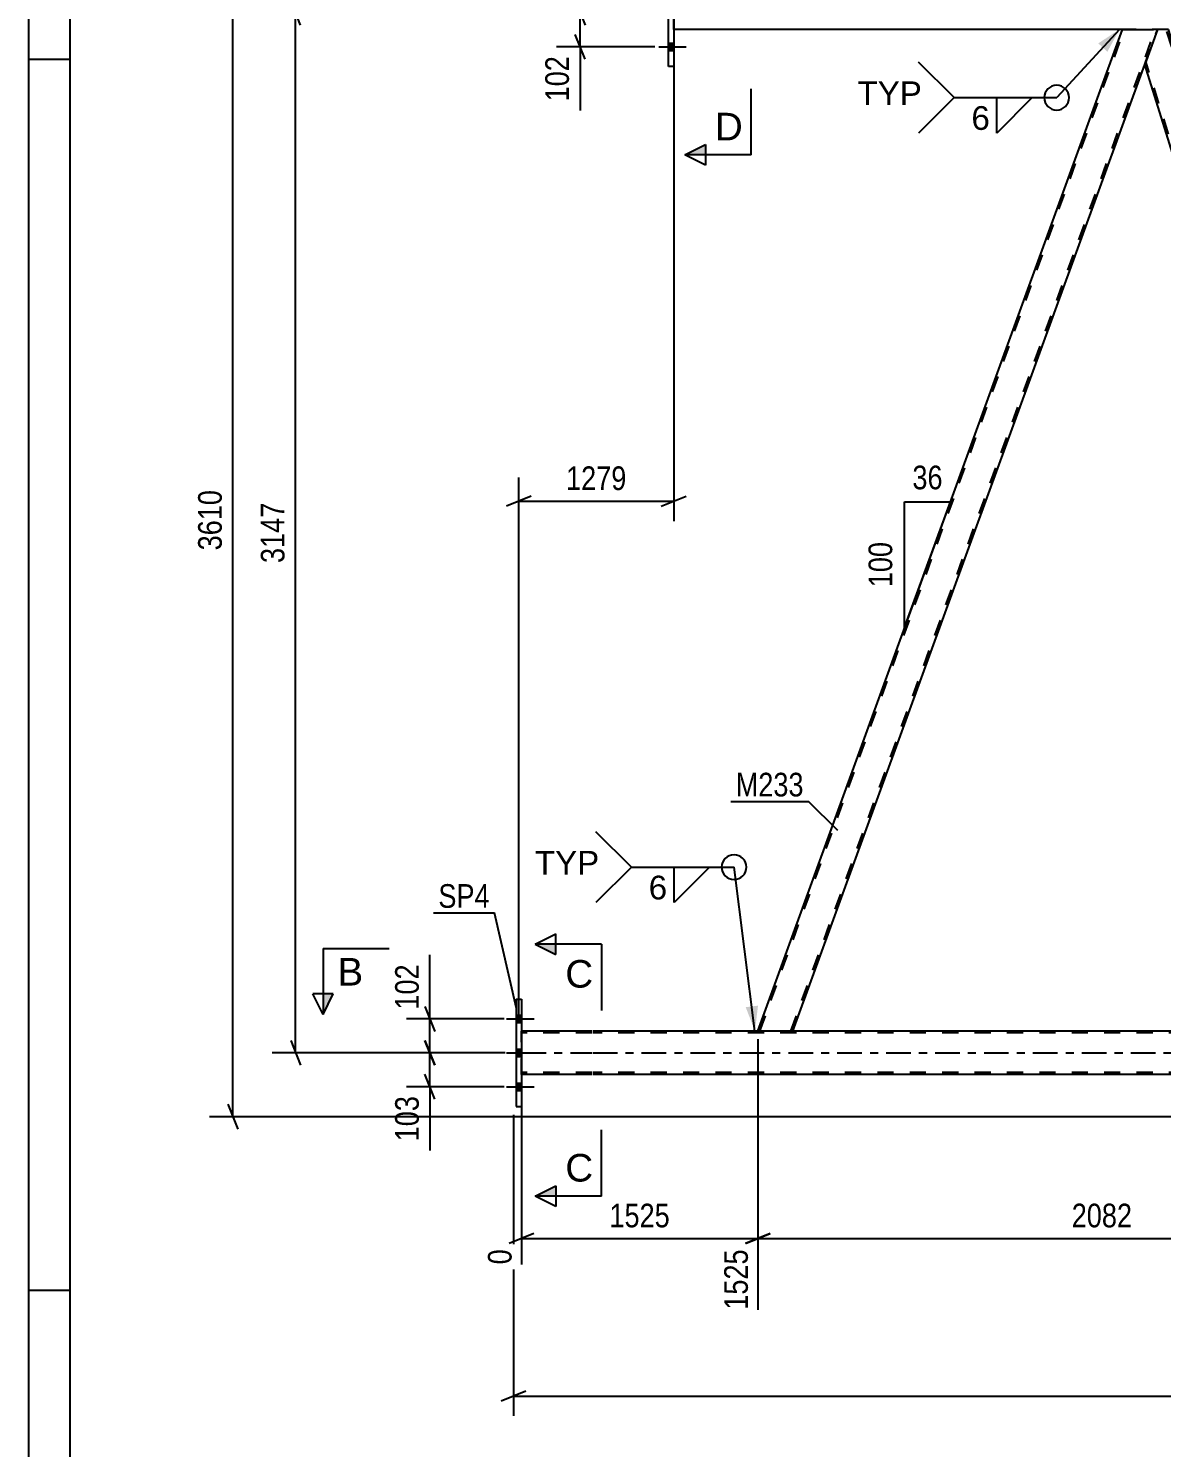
# Model space of a CAD drawing. Header units: millimetres. Extents: x 0 to 841, y 0 to 594.
# Drawn here: x 0 to 137.1, y 279 to 450.8 of the extents above; entities that cross this region are included whole.
import ezdxf

# ---------------------------------------------------------------- set-up
doc = ezdxf.new("R2010")
doc.units = ezdxf.units.MM
doc.linetypes.add('DXK_LINE_DOT2', pattern=[3.9198, 1.9599, -1.9599])
doc.linetypes.add('DXK_LINE_DOT3', pattern=[5.9187, 2.979, -0.9799, 0.9799, -0.9799])
doc.styles.add('Arial', font='arial.ttf', dxfattribs={"height": 0.2})
doc.styles.add('Arial Narrow', font='ARIALN.TTF', dxfattribs={"height": 0.2})

# ---------------------------------------------------------------- blocks, each defined once
blk = doc.blocks.new('Unknown-247646094-1133')
at = {"color": 5, "linetype": 'Continuous'}
for p, q in [((0, 594), (0, 0)), ((5, 589), (5, 5)), ((5, 447), (0, 447)), ((5, 298), (0, 298))]:
    blk.add_line(p, q, dxfattribs=at)
blk = doc.blocks.new('Bolt-247646094-2842 - 2836')
at = {"linetype": 'Continuous'}
for points in [[(78.09, 456.3), (78.09, 457.18), (77.45, 457.18), (77.45, 456.3)], [(78.09, 456.3), (78.09, 457.18), (77.45, 457.18), (77.45, 456.3)], [(78.09, 456.3), (78.09, 457.18), (77.45, 457.18), (77.45, 456.3)], [(78.09, 452.2), (78.09, 453.08), (77.45, 453.08), (77.45, 452.2)], [(78.09, 452.2), (78.09, 453.08), (77.45, 453.08), (77.45, 452.2)], [(78.09, 448.1), (78.09, 448.98), (77.45, 448.98), (77.45, 448.1)], [(78.09, 448.1), (78.09, 448.98), (77.45, 448.98), (77.45, 448.1)], [(78.09, 448.1), (78.09, 448.98), (77.45, 448.98), (77.45, 448.1)]]:
    blk.add_hatch(color=1, dxfattribs=at).paths.add_polyline_path(points)
at = {"color": 1, "linetype": 'Continuous'}
for p, q in [((77.45, 457.18), (78.09, 457.18)), ((77.45, 457.18), (78.09, 457.18)), ((77.45, 457.18), (78.09, 457.18)), ((76.29, 456.74), (79.61, 456.74)), ((76.29, 456.74), (79.61, 456.74)), ((76.29, 456.74), (79.61, 456.74)), ((77.45, 456.3), (78.09, 456.3)), ((77.45, 456.3), (78.09, 456.3)), ((77.45, 456.3), (78.09, 456.3)), ((76.29, 452.64), (79.61, 452.64)), ((76.29, 452.64), (79.61, 452.64)), ((77.45, 453.08), (78.09, 453.08)), ((77.45, 453.08), (78.09, 453.08)), ((77.45, 452.2), (78.09, 452.2)), ((77.45, 452.2), (78.09, 452.2)), ((76.29, 448.54), (79.61, 448.54)), ((76.29, 448.54), (79.61, 448.54)), ((76.29, 448.54), (79.61, 448.54)), ((77.45, 448.98), (78.09, 448.98)), ((77.45, 448.98), (78.09, 448.98)), ((77.45, 448.98), (78.09, 448.98)), ((77.45, 448.1), (78.09, 448.1)), ((77.45, 448.1), (78.09, 448.1)), ((77.45, 448.1), (78.09, 448.1))]:
    blk.add_line(p, q, dxfattribs=at)
blk = doc.blocks.new('Part-247646094-3042 - 2836')
at = {"color": 2, "linetype": 'Continuous'}
for p, q in [((136.64, 450.64), (135.09, 446.39)), ((137.95, 450.64), (136.64, 450.64)), ((174.23, 334.25), (137.95, 450.64)), ((170.04, 334.25), (135.09, 446.39))]:
    blk.add_line(p, q, dxfattribs=at)
at = {"color": 7, "linetype": 'DXK_LINE_DOT2'}
for p, q in [((174.52, 332.52), (137.7, 450.64)), ((171.8, 329.42), (135.22, 446.76)), ((171.55, 329.42), (170.04, 334.25)), ((174.66, 332.89), (174.23, 334.25)), ((173.39, 329.42), (174.66, 332.89)), ((171.55, 329.42), (173.39, 329.42))]:
    blk.add_line(p, q, dxfattribs=at)
blk = doc.blocks.new('Part-247646094-2967 - 2836')
at = {"color": 2, "linetype": 'Continuous'}
for p, q in [((59.03, 333.28), (59.67, 333.28)), ((59.03, 333.28), (59.03, 320.28)), ((59.67, 333.28), (59.67, 320.28)), ((59.03, 320.28), (59.67, 320.28))]:
    blk.add_line(p, q, dxfattribs=at)
blk = doc.blocks.new('Bolt-247646094-2841 - 2836')
at = {"linetype": 'Continuous'}
for points in [[(59.67, 330.44), (59.67, 331.32), (59.03, 331.32), (59.03, 330.44)], [(59.67, 330.44), (59.67, 331.32), (59.03, 331.32), (59.03, 330.44)], [(59.67, 330.44), (59.67, 331.32), (59.03, 331.32), (59.03, 330.44)], [(59.67, 326.34), (59.67, 327.22), (59.03, 327.22), (59.03, 326.34)], [(59.67, 326.34), (59.67, 327.22), (59.03, 327.22), (59.03, 326.34)], [(59.67, 322.24), (59.67, 323.12), (59.03, 323.12), (59.03, 322.24)], [(59.67, 322.24), (59.67, 323.12), (59.03, 323.12), (59.03, 322.24)], [(59.67, 322.24), (59.67, 323.12), (59.03, 323.12), (59.03, 322.24)]]:
    blk.add_hatch(color=1, dxfattribs=at).paths.add_polyline_path(points)
at = {"color": 1, "linetype": 'Continuous'}
for p, q in [((57.87, 330.88), (61.19, 330.88)), ((57.87, 330.88), (61.19, 330.88)), ((57.87, 330.88), (61.19, 330.88)), ((59.03, 331.32), (59.67, 331.32)), ((59.03, 331.32), (59.67, 331.32)), ((59.03, 331.32), (59.67, 331.32)), ((59.03, 330.44), (59.67, 330.44)), ((59.03, 330.44), (59.67, 330.44)), ((59.03, 330.44), (59.67, 330.44)), ((57.87, 326.78), (61.19, 326.78)), ((57.87, 326.78), (61.19, 326.78)), ((59.03, 327.22), (59.67, 327.22)), ((59.03, 327.22), (59.67, 327.22)), ((59.03, 326.34), (59.67, 326.34)), ((59.03, 326.34), (59.67, 326.34)), ((59.03, 323.12), (59.67, 323.12)), ((59.03, 323.12), (59.67, 323.12)), ((59.03, 323.12), (59.67, 323.12)), ((57.87, 322.68), (61.19, 322.68)), ((57.87, 322.68), (61.19, 322.68)), ((57.87, 322.68), (61.19, 322.68)), ((59.03, 322.24), (59.67, 322.24)), ((59.03, 322.24), (59.67, 322.24)), ((59.03, 322.24), (59.67, 322.24))]:
    blk.add_line(p, q, dxfattribs=at)
blk = doc.blocks.new('Part-247646094-2894 - 2836')
at = {"color": 2, "linetype": 'Continuous'}
for p, q in [((68.19, 329.42), (59.67, 329.42)), ((166.9, 329.42), (68.29, 329.42)), ((68.19, 324.14), (59.67, 324.14)), ((166.9, 324.14), (68.29, 324.14))]:
    blk.add_line(p, q, dxfattribs=at)
at = {"color": 7, "linetype": 'DXK_LINE_DOT2'}
for p, q in [((59.67, 324.14), (59.67, 329.42)), ((68.19, 329.18), (59.67, 329.18)), ((747.54, 329.18), (68.29, 329.18)), ((68.19, 324.38), (59.67, 324.38)), ((747.54, 324.38), (68.29, 324.38))]:
    blk.add_line(p, q, dxfattribs=at)
at = {"color": 7, "linetype": 'DXK_LINE_DOT3'}
for p, q in [((59.67, 326.78), (68.19, 326.78)), ((68.29, 326.78), (747.54, 326.78))]:
    blk.add_line(p, q, dxfattribs=at)
blk = doc.blocks.new('Part-247646094-2993 - 2836')
at = {"color": 7, "linetype": 'DXK_LINE_DOT2'}
for p, q in [((78.09, 450.64), (78.09, 454.64)), ((137.95, 450.64), (132.38, 450.64))]:
    blk.add_line(p, q, dxfattribs=at)
at = {"color": 2, "linetype": 'Continuous'}
blk.add_line((132.38, 450.64), (78.09, 450.64), dxfattribs=at)
blk = doc.blocks.new('Part-247646094-3037 - 2836')
at = {"color": 2, "linetype": 'Continuous'}
for p, q in [((88.26, 329.42), (132.38, 450.64)), ((132.38, 450.64), (136.13, 450.64)), ((136.64, 450.64), (136.13, 450.64)), ((92.52, 329.42), (135.09, 446.39))]:
    blk.add_line(p, q, dxfattribs=at)
at = {"color": 7, "linetype": 'DXK_LINE_DOT2'}
for p, q in [((88.51, 329.42), (132.63, 450.64)), ((92.26, 329.42), (136.38, 450.64)), ((135.09, 446.39), (136.64, 450.64)), ((92.52, 329.42), (88.26, 329.42))]:
    blk.add_line(p, q, dxfattribs=at)
blk = doc.blocks.new('Part-247646094-3049 - 2836')
at = {"color": 2, "linetype": 'Continuous'}
for p, q in [((77.45, 446.14), (77.45, 459.14)), ((77.45, 459.14), (78.09, 459.14)), ((78.09, 459.14), (78.09, 446.14)), ((78.09, 446.14), (77.45, 446.14))]:
    blk.add_line(p, q, dxfattribs=at)
blk = doc.blocks.new('StraightDimension-247646094-3535 - 2836')
at = {"color": 7, "linetype": 'Continuous'}
for p, q in [((58.7, 319.28), (58.7, 282.84)), ((60.2, 285.84), (57.2, 284.64)), ((58.7, 285.24), (789.26, 285.24))]:
    blk.add_line(p, q, dxfattribs=at)
blk = doc.blocks.new('StraightDimension-247646094-25711 - 2836')
at = {"color": 7, "linetype": 'Continuous'}
for p, q in [((47.99, 328.28), (49.19, 325.28)), ((57.59, 326.78), (45.74, 326.78)), ((48.59, 322.68), (48.59, 326.78)), ((49.19, 321.18), (47.99, 324.18)), ((57.59, 322.68), (45.74, 322.68))]:
    blk.add_line(p, q, dxfattribs=at)
at = {"color": 0}
blk.add_wipeout([(47.84, 322.16), (43.64, 322.16), (43.64, 315.47), (47.84, 315.47)], dxfattribs=at)
at = {"color": 7, "linetype": 'Continuous'}
blk.add_line((48.59, 322.68), (48.59, 314.95), dxfattribs=at)
blk.add_line((48.59, 322.68), (48.59, 314.95), dxfattribs=at)
at = {"color": 3, "style": 'Arial Narrow'}
blk.add_text('103', height=2.863, rotation=90.0002, dxfattribs=at).set_placement((47.24, 316.07))
blk = doc.blocks.new('AngleDimension-247646094-25419 - 2836')
at = {"color": 7, "linetype": 'Continuous'}
for p, q in [((106.03, 393.48), (111.57, 393.48)), ((106.03, 378.26), (111.57, 393.48)), ((106.03, 378.26), (106.03, 393.48)), ((109.4, 387.51), (111.57, 393.48))]:
    blk.add_line(p, q, dxfattribs=at)
at = {"color": 0}
for points in [[(111.23, 394.38), (111.23, 398.58), (106.37, 398.58), (106.37, 394.38)], [(105.13, 389.21), (100.93, 389.21), (100.93, 382.53), (105.13, 382.53)]]:
    blk.add_wipeout(points, dxfattribs=at)
at = {"color": 3, "style": 'Arial Narrow'}
blk.add_text('36', height=2.863, dxfattribs=at).set_placement((106.97, 394.98))
blk.add_text('100', height=2.863, rotation=90.0002, dxfattribs=at).set_placement((104.53, 383.13))
blk = doc.blocks.new('StraightDimension-247646094-25758 - 2836')
at = {"color": 7, "linetype": 'Continuous'}
for p, q in [((25.35, 461.94), (24.15, 464.94)), ((79.75, 463.44), (21.9, 463.44)), ((24.75, 319.05), (24.75, 463.44)), ((24.15, 320.55), (25.35, 317.55)), ((165.9, 319.05), (21.9, 319.05))]:
    blk.add_line(p, q, dxfattribs=at)
at = {"color": 0}
blk.add_wipeout([(24, 395.5), (19.8, 395.5), (19.8, 386.99), (24, 386.99)], dxfattribs=at)
at = {"color": 3, "style": 'Arial Narrow'}
blk.add_text('3610', height=2.863, rotation=90.0002, dxfattribs=at).set_placement((23.4, 387.59))
blk = doc.blocks.new('StraightDimension-247646094-25710 - 2836')
at = {"color": 7, "linetype": 'Continuous'}
for p, q in [((47.99, 332.38), (49.19, 329.38)), ((57.59, 330.88), (45.74, 330.88)), ((48.59, 326.78), (48.59, 330.88)), ((49.19, 325.28), (47.99, 328.28)), ((57.59, 326.78), (45.74, 326.78))]:
    blk.add_line(p, q, dxfattribs=at)
at = {"color": 0}
blk.add_wipeout([(47.84, 338.09), (43.64, 338.09), (43.64, 331.41), (47.84, 331.41)], dxfattribs=at)
at = {"color": 7, "linetype": 'Continuous'}
blk.add_line((48.59, 330.88), (48.59, 338.62), dxfattribs=at)
blk.add_line((48.59, 330.88), (48.59, 338.62), dxfattribs=at)
at = {"color": 3, "style": 'Arial Narrow'}
blk.add_text('102', height=2.863, rotation=90.0002, dxfattribs=at).set_placement((47.24, 332.01))
blk = doc.blocks.new('StraightDimension-247646094-3193 - 2836')
at = {"color": 7, "linetype": 'Continuous'}
for p, q in [((32.94, 451.14), (31.74, 454.14)), ((76.45, 452.64), (29.49, 452.64)), ((32.34, 326.78), (32.34, 452.64)), ((31.74, 328.28), (32.94, 325.28)), ((57.7, 326.78), (29.49, 326.78))]:
    blk.add_line(p, q, dxfattribs=at)
at = {"color": 0}
blk.add_wipeout([(31.59, 393.97), (27.39, 393.97), (27.39, 385.46), (31.59, 385.46)], dxfattribs=at)
at = {"color": 3, "style": 'Arial Narrow'}
blk.add_text('3147', height=2.863, rotation=90.0002, dxfattribs=at).set_placement((30.99, 386.06))
blk = doc.blocks.new('StraightDimension-247646094-3124 - 2836')
at = {"color": 7, "linetype": 'Continuous'}
for p, q in [((78.09, 449.64), (78.09, 391.14)), ((59.34, 330.42), (59.34, 396.39)), ((60.84, 394.14), (57.84, 392.94)), ((59.34, 393.54), (78.09, 393.54)), ((76.59, 392.94), (79.59, 394.14))]:
    blk.add_line(p, q, dxfattribs=at)
at = {"color": 0}
blk.add_wipeout([(72.97, 394.29), (72.97, 398.49), (64.46, 398.49), (64.46, 394.29)], dxfattribs=at)
at = {"color": 3, "style": 'Arial Narrow'}
blk.add_text('1279', height=2.863, dxfattribs=at).set_placement((65.06, 394.89))
blk = doc.blocks.new('StraightDimension-247646094-24996 - 2836')
at = {"color": 7, "linetype": 'Continuous'}
for p, q in [((88.26, 328.42), (88.26, 295.69)), ((171.55, 328.42), (171.55, 295.69)), ((89.76, 304.91), (86.76, 303.71)), ((88.26, 304.31), (171.55, 304.31)), ((170.05, 303.71), (173.05, 304.91))]:
    blk.add_line(p, q, dxfattribs=at)
at = {"color": 0}
blk.add_wipeout([(134.16, 305.06), (134.16, 309.26), (125.65, 309.26), (125.65, 305.06)], dxfattribs=at)
at = {"color": 0, "linetype": 'Continuous'}
blk.add_wipeout([(170.95, 303.61), (166.75, 303.61), (166.75, 295.09), (170.95, 295.09)], dxfattribs=at)
at = {"color": 3, "style": 'Arial Narrow'}
blk.add_text('2082', height=2.863, dxfattribs=at).set_placement((126.25, 305.66))
at = {"color": 3, "linetype": 'Continuous', "style": 'Arial Narrow'}
blk.add_text('3607', height=2.863, rotation=90.0002, dxfattribs=at).set_placement((170.35, 295.69))
blk = doc.blocks.new('StraightDimension-247646094-24997 - 2836')
at = {"color": 7, "linetype": 'Continuous'}
for p, q in [((88.26, 328.42), (88.26, 295.69)), ((59.67, 323.14), (59.67, 301.18)), ((61.17, 304.91), (58.17, 303.71)), ((59.67, 304.31), (88.26, 304.31)), ((86.76, 303.71), (89.76, 304.91))]:
    blk.add_line(p, q, dxfattribs=at)
at = {"color": 0}
blk.add_wipeout([(78.22, 305.06), (78.22, 309.26), (69.71, 309.26), (69.71, 305.06)], dxfattribs=at)
at = {"color": 0, "linetype": 'Continuous'}
for points in [[(59.07, 303.61), (54.87, 303.61), (54.87, 300.58), (59.07, 300.58)], [(87.66, 303.61), (83.46, 303.61), (83.46, 295.09), (87.66, 295.09)]]:
    blk.add_wipeout(points, dxfattribs=at)
at = {"color": 3, "style": 'Arial Narrow'}
blk.add_text('1525', height=2.863, dxfattribs=at).set_placement((70.31, 305.66))
at = {"color": 3, "linetype": 'Continuous', "style": 'Arial Narrow'}
for s, height, p in [('0', 2.86, (58.47, 301.18)), ('1525', 2.863, (87.06, 295.69))]:
    blk.add_text(s, height=height, rotation=90.0002, dxfattribs=at).set_placement(p)
blk = doc.blocks.new('StraightDimension-247646094-25732 - 2836')
at = {"color": 7, "linetype": 'Continuous'}
for p, q in [((66.16, 454.14), (67.36, 451.14)), ((76.06, 452.64), (63.91, 452.64)), ((66.76, 448.54), (66.76, 452.64)), ((67.36, 447.04), (66.16, 450.04)), ((75.82, 448.54), (63.91, 448.54))]:
    blk.add_line(p, q, dxfattribs=at)
at = {"color": 0}
blk.add_wipeout([(66.01, 448.02), (61.81, 448.02), (61.81, 441.33), (66.01, 441.33)], dxfattribs=at)
at = {"color": 7, "linetype": 'Continuous'}
blk.add_line((66.76, 448.54), (66.76, 440.81), dxfattribs=at)
blk.add_line((66.76, 448.54), (66.76, 440.81), dxfattribs=at)
at = {"color": 3, "style": 'Arial Narrow'}
blk.add_text('102', height=2.863, rotation=90.0002, dxfattribs=at).set_placement((65.41, 441.93))
blk = doc.blocks.new('Mark-247646094-22828 - 2836')
at = {"color": 0}
blk.add_wipeout([(93.81, 357.81), (93.81, 360.81), (85.59, 360.81), (85.59, 357.81)], dxfattribs=at)
blk.add_wipeout([(93.81, 357.81), (93.81, 360.81), (85.59, 360.81), (85.59, 357.81)], dxfattribs=at)
at = {"color": 30, "linetype": 'Continuous'}
for p in [(84.99, 357.21), (97.95, 353.68)]:
    blk.add_line(p, (94.41, 357.21), dxfattribs=at)
at = {"color": 3, "style": 'Arial Narrow'}
blk.add_text('M233', height=2.863, dxfattribs=at).set_placement((85.59, 357.81))
blk = doc.blocks.new('Mark-247646094-2963 - 2836')
at = {"color": 0}
blk.add_wipeout([(55.82, 344.33), (55.82, 347.33), (49.61, 347.33), (49.61, 344.33)], dxfattribs=at)
blk.add_wipeout([(55.82, 344.33), (55.82, 347.33), (49.61, 347.33), (49.61, 344.33)], dxfattribs=at)
at = {"color": 30, "linetype": 'Continuous'}
for p in [(49.01, 343.73), (59.05, 332.15)]:
    blk.add_line(p, (56.42, 343.73), dxfattribs=at)
at = {"color": 3, "style": 'Arial Narrow'}
blk.add_text('SP4', height=2.863, dxfattribs=at).set_placement((49.61, 344.33))
blk = doc.blocks.new('WeldMark-247646094-4078 - 2836')
at = {"linetype": 'Continuous'}
blk.add_hatch(color=30, dxfattribs=at).paths.add_polyline_path([(88.29, 332.49), (87.92, 329.42), (86.8, 332.3)])
at = {"color": 3, "linetype": 'Continuous'}
for q in [(68.68, 353.54), (68.68, 344.97)]:
    blk.add_line((72.96, 349.25), q, dxfattribs=at)
at = {"color": 30, "linetype": 'Continuous'}
blk.add_line((87.92, 329.42), (85.39, 349.25), dxfattribs=at)
at = {"color": 3, "linetype": 'Continuous'}
for start, end in [(90, 270), (270, 90)]:
    blk.add_arc((85.39, 349.25), 1.5, start, end, dxfattribs=at)
at = {"color": 0}
blk.add_wipeout([(77.49, 345.15), (77.49, 348.55), (74.86, 348.55), (74.86, 345.15)], dxfattribs=at)
at = {"color": 30, "linetype": 'Continuous'}
blk.add_line((72.96, 349.25), (85.39, 349.25), dxfattribs=at)
at = {"color": 3, "linetype": 'Continuous'}
for p, q in [((78.14, 349.25), (82.43, 349.25)), ((82.43, 349.25), (78.14, 344.97)), ((78.14, 344.97), (78.14, 349.25))]:
    blk.add_line(p, q, dxfattribs=at)
at = {"color": 3, "style": 'Arial'}
blk.add_text('6', height=2.87, dxfattribs=at).set_placement((75.06, 345.35))
at = {"color": 0, "linetype": 'Continuous'}
blk.add_wipeout([(69.06, 348.35), (69.06, 351.35), (61.29, 351.35), (61.29, 348.35)], dxfattribs=at)
blk.add_wipeout([(69.06, 348.35), (69.06, 351.35), (61.29, 351.35), (61.29, 348.35)], dxfattribs=at)
at = {"color": 3, "linetype": 'Continuous', "style": 'Arial'}
blk.add_text('TYP', height=2.865, dxfattribs=at).set_placement((61.29, 348.35))
blk = doc.blocks.new('SectionMark-247646094-4052 - 2836')
at = {"linetype": 'Continuous'}
blk.add_hatch(color=6, dxfattribs=at).paths.add_polyline_path([(35.65, 333.92), (36.9, 333.92), (35.65, 331.42)])
at = {"color": 6, "linetype": 'Continuous'}
for p, q in [((35.65, 339.42), (43.65, 339.42)), ((35.65, 339.42), (35.65, 331.42)), ((35.65, 331.42), (34.4, 333.92)), ((36.9, 333.92), (34.4, 333.92)), ((35.65, 331.42), (36.9, 333.92))]:
    blk.add_line(p, q, dxfattribs=at)
at = {"color": 0, "linetype": 'Continuous'}
blk.add_wipeout([(40.51, 334.92), (40.51, 338.42), (37.4, 338.42), (37.4, 334.92)], dxfattribs=at)
at = {"color": 3, "linetype": 'Continuous', "style": 'Arial'}
blk.add_text('B', height=3.34, dxfattribs=at).set_placement((37.4, 334.92))
blk = doc.blocks.new('SectionMark-247646094-4054 - 2836')
at = {"linetype": 'Continuous'}
for points in [[(63.84, 339.92), (63.84, 338.67), (61.34, 339.92)], [(63.84, 310.7), (63.84, 309.45), (61.34, 309.45)]]:
    blk.add_hatch(color=6, dxfattribs=at).paths.add_polyline_path(points)
at = {"color": 6, "linetype": 'Continuous'}
for p, q in [((61.34, 339.92), (63.84, 341.17)), ((63.84, 338.67), (63.84, 341.17)), ((69.34, 339.92), (61.34, 339.92)), ((61.34, 339.92), (63.84, 338.67)), ((69.34, 339.92), (69.34, 331.92)), ((69.34, 309.45), (69.34, 317.45)), ((61.34, 309.45), (63.84, 310.7)), ((69.34, 309.45), (61.34, 309.45)), ((63.84, 308.2), (61.34, 309.45)), ((63.84, 310.7), (63.84, 308.2))]:
    blk.add_line(p, q, dxfattribs=at)
at = {"color": 0, "linetype": 'Continuous'}
for points in [[(68.34, 334.67), (68.34, 338.17), (64.97, 338.17), (64.97, 334.67)], [(68.34, 311.2), (68.34, 314.7), (64.97, 314.7), (64.97, 311.2)]]:
    blk.add_wipeout(points, dxfattribs=at)
at = {"color": 3, "linetype": 'Continuous', "style": 'Arial'}
for p in [(64.97, 334.67), (64.97, 311.2)]:
    blk.add_text('C', height=3.34, dxfattribs=at).set_placement(p)
blk = doc.blocks.new('SectionMark-247646094-4056 - 2836')
at = {"linetype": 'Continuous'}
for points in [[(81.95, 478.92), (81.95, 477.67), (79.45, 478.92)], [(81.95, 436.71), (81.95, 435.46), (79.45, 435.46)]]:
    blk.add_hatch(color=6, dxfattribs=at).paths.add_polyline_path(points)
at = {"color": 6, "linetype": 'Continuous'}
for p, q in [((79.45, 478.92), (81.95, 480.17)), ((81.95, 477.67), (81.95, 480.17)), ((87.45, 478.92), (79.45, 478.92)), ((79.45, 478.92), (81.95, 477.67)), ((87.45, 478.92), (87.45, 470.92)), ((87.45, 435.46), (87.45, 443.46)), ((79.45, 435.46), (81.95, 436.71)), ((81.95, 436.71), (81.95, 434.21)), ((87.45, 435.46), (79.45, 435.46)), ((81.95, 434.21), (79.45, 435.46))]:
    blk.add_line(p, q, dxfattribs=at)
at = {"color": 0, "linetype": 'Continuous'}
for points in [[(86.45, 473.67), (86.45, 477.17), (83.08, 477.17), (83.08, 473.67)], [(86.45, 437.21), (86.45, 440.71), (83.08, 440.71), (83.08, 437.21)]]:
    blk.add_wipeout(points, dxfattribs=at)
at = {"color": 3, "linetype": 'Continuous', "style": 'Arial'}
for p in [(83.08, 473.67), (83.08, 437.21)]:
    blk.add_text('D', height=3.34, dxfattribs=at).set_placement(p)
blk = doc.blocks.new('WeldMark-247646094-4084 - 2836')
at = {"linetype": 'Continuous'}
blk.add_hatch(color=30, dxfattribs=at).paths.add_polyline_path([(129.46, 448.95), (132.04, 450.64), (130.56, 447.93)])
at = {"color": 30, "linetype": 'Continuous'}
blk.add_line((132.04, 450.64), (124.43, 442.38), dxfattribs=at)
at = {"color": 3, "linetype": 'Continuous'}
for q in [(107.72, 446.67), (107.72, 438.1)]:
    blk.add_line((112.01, 442.38), q, dxfattribs=at)
for start, end in [(90, 270), (270, 90)]:
    blk.add_arc((124.43, 442.38), 1.5, start, end, dxfattribs=at)
at = {"color": 0}
blk.add_wipeout([(116.53, 438.28), (116.53, 441.68), (113.91, 441.68), (113.91, 438.28)], dxfattribs=at)
at = {"color": 30, "linetype": 'Continuous'}
blk.add_line((112.01, 442.38), (124.43, 442.38), dxfattribs=at)
at = {"color": 3, "linetype": 'Continuous'}
for p, q in [((117.19, 442.38), (121.47, 442.38)), ((121.47, 442.38), (117.19, 438.1)), ((117.19, 438.1), (117.19, 442.38))]:
    blk.add_line(p, q, dxfattribs=at)
at = {"color": 3, "style": 'Arial'}
blk.add_text('6', height=2.87, dxfattribs=at).set_placement((114.11, 438.48))
at = {"color": 0, "linetype": 'Continuous'}
blk.add_wipeout([(108.11, 441.48), (108.11, 444.48), (100.33, 444.48), (100.33, 441.48)], dxfattribs=at)
blk.add_wipeout([(108.11, 441.48), (108.11, 444.48), (100.33, 444.48), (100.33, 441.48)], dxfattribs=at)
at = {"color": 3, "linetype": 'Continuous', "style": 'Arial'}
blk.add_text('TYP', height=2.865, dxfattribs=at).set_placement((100.33, 441.48))

msp = doc.modelspace()

# ---------------------------------------------------------------- block references
for name in ['Unknown-247646094-1133', 'Part-247646094-3049 - 2836', 'Bolt-247646094-2842 - 2836', 'Part-247646094-2993 - 2836', 'Part-247646094-3037 - 2836', 'Part-247646094-3042 - 2836', 'Part-247646094-2967 - 2836', 'Bolt-247646094-2841 - 2836', 'Part-247646094-2894 - 2836']:
    msp.add_blockref(name, (0, 0))

# ---------------------------------------------------------------- next in the draw order: block references
msp.add_blockref('StraightDimension-247646094-3535 - 2836', (0, 0))

# ---------------------------------------------------------------- next in the draw order: block references
for name in ['AngleDimension-247646094-25419 - 2836', 'StraightDimension-247646094-25711 - 2836']:
    msp.add_blockref(name, (0, 0))

# ---------------------------------------------------------------- next in the draw order: block references
msp.add_blockref('StraightDimension-247646094-25758 - 2836', (0, 0))

# ---------------------------------------------------------------- next in the draw order: block references
for name in ['WeldMark-247646094-4084 - 2836', 'Mark-247646094-22828 - 2836', 'StraightDimension-247646094-25710 - 2836', 'StraightDimension-247646094-24996 - 2836']:
    msp.add_blockref(name, (0, 0))

# ---------------------------------------------------------------- next in the draw order: block references
msp.add_blockref('StraightDimension-247646094-3193 - 2836', (0, 0))

# ---------------------------------------------------------------- next in the draw order: block references
for name in ['StraightDimension-247646094-3124 - 2836', 'StraightDimension-247646094-24997 - 2836']:
    msp.add_blockref(name, (0, 0))

# ---------------------------------------------------------------- next in the draw order: block references
for name in ['SectionMark-247646094-4056 - 2836', 'StraightDimension-247646094-25732 - 2836', 'WeldMark-247646094-4078 - 2836', 'Mark-247646094-2963 - 2836']:
    msp.add_blockref(name, (0, 0))

# ---------------------------------------------------------------- next in the draw order: block references
msp.add_blockref('SectionMark-247646094-4052 - 2836', (0, 0))

# ---------------------------------------------------------------- next in the draw order: block references
msp.add_blockref('SectionMark-247646094-4054 - 2836', (0, 0))

doc.saveas('drawing.dxf')
